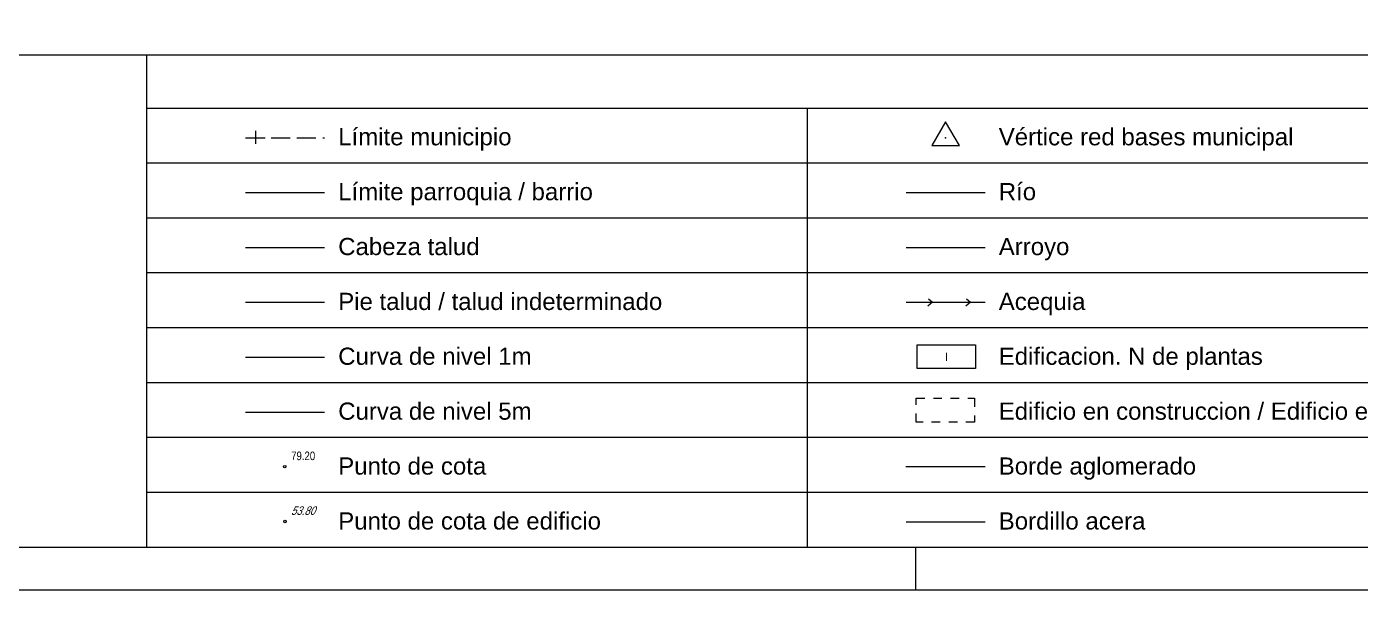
# Model space of a CAD drawing. Header units: metres. Extents: x 523239 to 523998, y 4669208 to 4669802.
# Drawn here: x 523320 to 523475.3, y 4669208 to 4669273.6 of the extents above; entities that cross this region are included whole.
import ezdxf

# ---------------------------------------------------------------- set-up
doc = ezdxf.new("R2010")
doc.units = ezdxf.units.M
doc.header["$MEASUREMENT"] = 0
doc.header["$PDSIZE"] = -1
doc.linetypes.add('CONTINU', pattern=[0, 0])
doc.linetypes.add('DISCONT', pattern=[2, 1, -1])
doc.layers.add('992006 Lineas cajetin', color=7, linetype='Continuous', lineweight=0)
doc.layers.add('993006 Textos cajetin', color=7, linetype='Continuous', lineweight=0)
doc.styles.add('Style-Arial', font='arial.ttf')
doc.linetypes.add('ACEQUIA', pattern='A,7.5,[134,GEOGRAMA.SHX,S=1.5,R=0,X=0,Y=0],7.5', length=15)
doc.linetypes.add('TALUD', pattern='A,0.5,[132,GEOGRAMA.SHX,S=1,R=0,X=0,Y=0],1.5', length=2)

msp = doc.modelspace()

# ---------------------------------------------------------------- linework, layer by layer
at = {"layer": '992006 Lineas cajetin'}
for p, q in [((523718.6, 4669264.1), (523334.01, 4669264.1)), ((523718.6, 4669257.72), (523334.01, 4669257.72)), ((523718.6, 4669251.33), (523334.01, 4669251.33)), ((523718.6, 4669244.94), (523334.01, 4669244.94)), ((523718.6, 4669238.55), (523334.01, 4669238.55)), ((523718.6, 4669232.16), (523334.01, 4669232.16)), ((523718.6, 4669225.78), (523334.01, 4669225.78)), ((523718.6, 4669219.39), (523334.01, 4669219.39)), ((523423.55, 4669213), (523423.55, 4669208))]:
    msp.add_line(p, q, dxfattribs=at)
at = {"layer": '992006 Lineas cajetin', "color": 7}
for p, q in [((523427.05, 4669262.55), (523425.44, 4669259.77)), ((523428.66, 4669259.77), (523427.05, 4669262.55)), ((523425.44, 4669259.77), (523428.66, 4669259.77))]:
    msp.add_line(p, q, dxfattribs=at)
at = {"layer": '992006 Lineas cajetin'}
for points in [[(523238.55, 4669802), (523997.55, 4669802), (523997.55, 4669208), (523238.55, 4669208)], [(523257.55, 4669270.32), (523992.55, 4669270.32), (523992.55, 4669213), (523257.55, 4669213)]]:
    msp.add_lwpolyline(points, close=True, dxfattribs=at)
at = {"layer": '992006 Lineas cajetin', "extrusion": (0, 0, -1)}
for points in [[(-523334.01, 4669270.32), (-523334.01, 4669213)], [(-523410.93, 4669264.1), (-523410.93, 4669213)]]:
    msp.add_lwpolyline(points, dxfattribs=at)
at = {"layer": '992006 Lineas cajetin', "color": 2, "extrusion": (0, 0, -1), "flags": 128}
for points in [[(-523345.54, 4669260.69), (-523347.8, 4669260.69)], [(-523346.67, 4669261.5), (-523346.67, 4669259.97)], [(-523348.53, 4669260.69), (-523350.71, 4669260.69)], [(-523351.52, 4669260.69), (-523353.7, 4669260.69)], [(-523354.51, 4669260.69), (-523354.73, 4669260.69)]]:
    msp.add_lwpolyline(points, dxfattribs=at)
at = {"layer": '992006 Lineas cajetin', "color": 2, "linetype": 'CONTINU', "extrusion": (0, 0, -1)}
msp.add_lwpolyline([(-523345.54, 4669254.31), (-523354.73, 4669254.31)], dxfattribs=at)
at = {"layer": '992006 Lineas cajetin', "color": 5, "linetype": 'CONTINU', "extrusion": (0, 0, -1)}
msp.add_lwpolyline([(-523422.45, 4669254.31), (-523431.64, 4669254.31)], dxfattribs=at)
at = {"layer": '992006 Lineas cajetin', "color": 3, "linetype": 'TALUD', "extrusion": (0, 0, -1)}
msp.add_lwpolyline([(-523345.54, 4669247.92), (-523354.73, 4669247.92)], dxfattribs=at)
at = {"layer": '992006 Lineas cajetin', "color": 4, "linetype": 'CONTINU', "extrusion": (0, 0, -1)}
msp.add_lwpolyline([(-523422.45, 4669247.92), (-523431.64, 4669247.92)], dxfattribs=at)
msp.add_lwpolyline([(-523422.45, 4669247.92), (-523431.64, 4669247.92)], dxfattribs=at)
at = {"layer": '992006 Lineas cajetin', "color": 170, "extrusion": (0, 0, -1), "flags": 128}
for points in [[(-523425.06, 4669241.95), (-523425.51, 4669241.54), (-523424.98, 4669241.06)], [(-523429.5, 4669241.95), (-523429.96, 4669241.54), (-523429.42, 4669241.06)]]:
    msp.add_lwpolyline(points, dxfattribs=at)
at = {"layer": '992006 Lineas cajetin', "color": 3, "linetype": 'CONTINU', "extrusion": (0, 0, -1)}
msp.add_lwpolyline([(-523345.54, 4669241.53), (-523354.73, 4669241.53)], dxfattribs=at)
at = {"layer": '992006 Lineas cajetin', "color": 5, "linetype": 'ACEQUIA', "extrusion": (0, 0, -1)}
msp.add_lwpolyline([(-523422.45, 4669241.53), (-523431.64, 4669241.53)], dxfattribs=at)
at = {"layer": '992006 Lineas cajetin', "color": 2}
msp.add_lwpolyline([(523423.74, 4669236.59), (523430.53, 4669236.59), (523430.53, 4669233.82), (523423.74, 4669233.82)], close=True, dxfattribs=at)
at = {"layer": '992006 Lineas cajetin', "color": 40, "linetype": 'CONTINU', "extrusion": (0, 0, -1)}
msp.add_lwpolyline([(-523345.54, 4669235.14), (-523354.73, 4669235.14)], dxfattribs=at)
at = {"layer": '992006 Lineas cajetin', "color": 2, "linetype": 'DISCONT'}
msp.add_lwpolyline([(523423.63, 4669230.35), (523430.42, 4669230.35), (523430.42, 4669227.59), (523423.63, 4669227.59), (523423.63, 4669230.35)], dxfattribs=at)
at = {"layer": '992006 Lineas cajetin', "color": 34, "linetype": 'CONTINU', "extrusion": (0, 0, -1)}
msp.add_lwpolyline([(-523345.54, 4669228.75), (-523354.73, 4669228.75)], dxfattribs=at)
at = {"layer": '992006 Lineas cajetin', "color": 7, "extrusion": (0, 0, -1), "flags": 128}
msp.add_lwpolyline([(-523431.64, 4669222.37), (-523422.43, 4669222.37)], dxfattribs=at)
at = {"layer": '992006 Lineas cajetin', "color": 1, "linetype": 'CONTINU', "extrusion": (0, 0, -1)}
msp.add_lwpolyline([(-523422.45, 4669215.98), (-523431.64, 4669215.98)], dxfattribs=at)
at = {"layer": '992006 Lineas cajetin', "color": 9}
for centre in [(523350.09, 4669222.39), (523350.12, 4669216.01)]:
    msp.add_circle(centre, 0.15, dxfattribs=at)
at = {"layer": '992006 Lineas cajetin', "color": 7}
msp.add_point((523427.05, 4669260.69), dxfattribs=at)

# ---------------------------------------------------------------- texts
at = {"layer": '992006 Lineas cajetin', "color": 9, "style": 'Style-Arial', "oblique": 22.5, "width": 0.8}
msp.add_text('53.80', height=1, dxfattribs=at).set_placement((523350.81, 4669216.78, -79.2))
at = {"layer": '992006 Lineas cajetin', "color": 7, "insert": (523427, 4669234.68), "char_height": 1, "attachment_point": 7, "rotation": 359.99, "line_spacing_factor": 1.1, "style": 'Style-Arial'}
msp.add_mtext('\\W0.800000;I', dxfattribs=at)
at = {"layer": '992006 Lineas cajetin', "color": 9, "insert": (523350.84, 4669223.14, -79.2), "char_height": 1, "attachment_point": 7, "line_spacing_factor": 1.1, "style": 'Style-Arial'}
msp.add_mtext('\\W0.800000;79.20', dxfattribs=at)
at = {"layer": '993006 Textos cajetin', "style": 'Style-Arial'}
for s, p in [('Límite municipio', (523356.32, 4669259.8)), ('Vértice red bases municipal', (523433.24, 4669259.8)), ('Límite parroquia / barrio', (523356.32, 4669253.41)), ('Río', (523433.24, 4669253.41)), ('Cabeza talud', (523356.32, 4669247.02)), ('Arroyo', (523433.24, 4669247.02)), ('Pie talud / talud indeterminado', (523356.32, 4669240.63)), ('Acequia', (523433.24, 4669240.63)), ('Curva de nivel 1m', (523356.32, 4669234.25)), ('Edificacion. N de plantas', (523433.24, 4669234.25)), ('Curva de nivel 5m', (523356.32, 4669227.86)), ('Edificio en construccion / Edificio en ruinas', (523433.24, 4669227.86)), ('Punto de cota', (523356.32, 4669221.47)), ('Borde aglomerado', (523433.24, 4669221.47)), ('Punto de cota de edificio', (523356.32, 4669215.08)), ('Bordillo acera', (523433.24, 4669215.08))]:
    msp.add_text(s, height=2, dxfattribs=at).set_placement(p)

doc.saveas('drawing.dxf')
